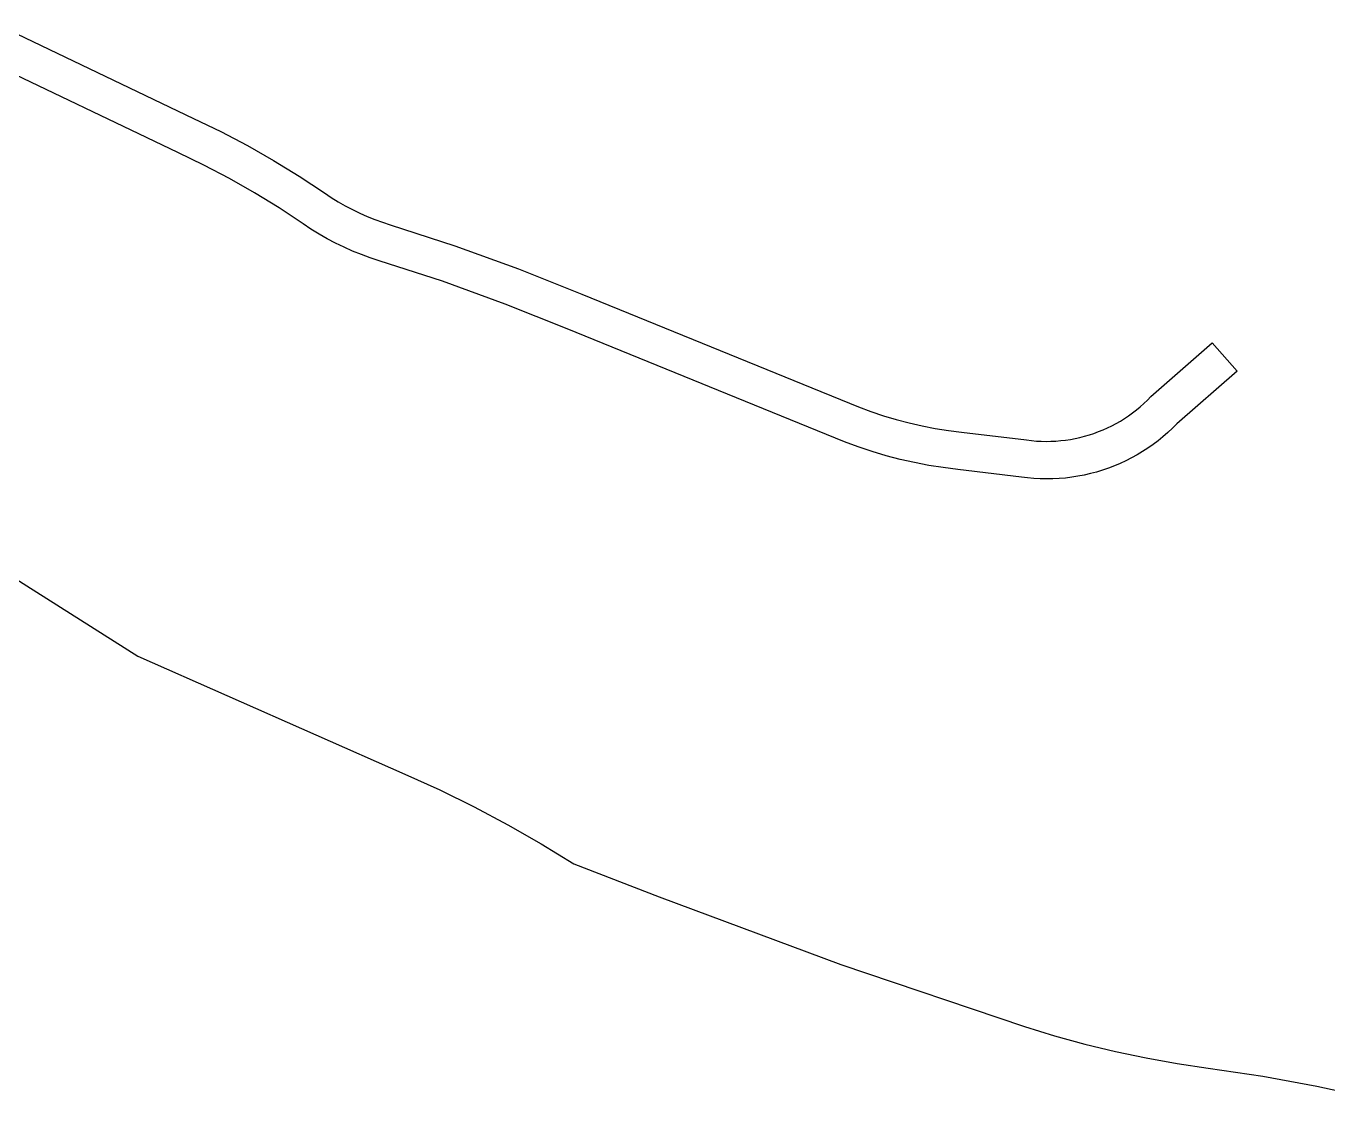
# Model space of a CAD drawing. Header units: millimetres. Extents: x 617751 to 636088, y 68402 to 77988.
# Drawn here: x 622918.9 to 623062.1, y 69645.5 to 69763.4 of the extents above; entities that cross this region are included whole.
import ezdxf

# ---------------------------------------------------------------- set-up
doc = ezdxf.new("R2010")
doc.units = ezdxf.units.MM
doc.header["$LTSCALE"] = 3
doc.header["$MEASUREMENT"] = 0
doc.layers.add('ALINHAMENTO PREDIAL', color=120, linetype='Continuous')

msp = doc.modelspace()

# ---------------------------------------------------------------- linework, layer by layer
at = {"layer": 'ALINHAMENTO PREDIAL'}
for points in [[(622916.12, 69763.37), (622937.33, 69753.21), (622940.32, 69751.78), (622943.26, 69750.24), (622946.14, 69748.6), (622948.96, 69746.86), (622951.72, 69745.03), (622952.47, 69744.53), (622953.24, 69744.06), (622954.02, 69743.61), (622954.81, 69743.19), (622955.62, 69742.8), (622956.44, 69742.44), (622957.27, 69742.1), (622958.11, 69741.8), (622958.97, 69741.52), (622966.06, 69739.21), (622973.08, 69736.67), (622980.02, 69733.9), (623010.45, 69721.51), (623011.82, 69720.99), (623013.21, 69720.52), (623014.62, 69720.1), (623016.04, 69719.73), (623017.47, 69719.4), (623018.91, 69719.13), (623020.35, 69718.9), (623021.81, 69718.73), (623028.96, 69717.86), (623029.49, 69717.79), (623030.03, 69717.74), (623030.56, 69717.71), (623031.1, 69717.7), (623031.64, 69717.71), (623032.17, 69717.73), (623032.71, 69717.78), (623033.24, 69717.84), (623033.77, 69717.92), (623034.3, 69718.01), (623034.82, 69718.13), (623035.34, 69718.26), (623035.86, 69718.41), (623036.37, 69718.58), (623036.87, 69718.77), (623037.37, 69718.97), (623037.86, 69719.19), (623038.34, 69719.42), (623038.81, 69719.67), (623039.28, 69719.94), (623039.74, 69720.23), (623040.18, 69720.52), (623040.62, 69720.84), (623041.04, 69721.17), (623041.45, 69721.51), (623041.86, 69721.87), (623042.24, 69722.24), (623042.62, 69722.62), (623049.37, 69728.54), (623052.1, 69725.43), (623045.48, 69719.63), (623044.99, 69719.14), (623044.48, 69718.66), (623043.95, 69718.21), (623043.41, 69717.77), (623042.86, 69717.36), (623042.29, 69716.96), (623041.7, 69716.58), (623041.11, 69716.22), (623040.5, 69715.89), (623039.88, 69715.57), (623039.25, 69715.28), (623038.61, 69715.01), (623037.96, 69714.76), (623037.3, 69714.53), (623036.64, 69714.33), (623035.97, 69714.15), (623035.29, 69714), (623034.61, 69713.87), (623033.92, 69713.76), (623033.23, 69713.67), (623032.54, 69713.61), (623031.85, 69713.58), (623031.15, 69713.57), (623030.46, 69713.58), (623029.76, 69713.62), (623029.07, 69713.68), (623028.38, 69713.76), (623021.39, 69714.62), (623019.79, 69714.81), (623018.2, 69715.06), (623016.62, 69715.36), (623015.05, 69715.71), (623013.5, 69716.12), (623011.96, 69716.58), (623010.43, 69717.1), (623008.93, 69717.66), (622978.42, 69730.09), (622971.61, 69732.8), (622964.72, 69735.3), (622957.75, 69737.57), (622956.77, 69737.89), (622955.79, 69738.25), (622954.83, 69738.63), (622953.88, 69739.05), (622952.95, 69739.51), (622952.03, 69739.99), (622951.13, 69740.5), (622950.24, 69741.05), (622949.38, 69741.62), (622946.74, 69743.38), (622944.03, 69745.04), (622941.28, 69746.61), (622938.46, 69748.08), (622935.6, 69749.46), (622914.28, 69759.67)], [(622916.12, 69763.37), (622937.33, 69753.21), (622940.32, 69751.78), (622943.26, 69750.24), (622946.14, 69748.6), (622948.96, 69746.86), (622951.72, 69745.03), (622952.47, 69744.53), (622953.24, 69744.06), (622954.02, 69743.61), (622954.81, 69743.19), (622955.62, 69742.8), (622956.44, 69742.44), (622957.27, 69742.1), (622958.11, 69741.8), (622958.97, 69741.52), (622966.06, 69739.21), (622973.08, 69736.67), (622980.02, 69733.9), (623010.45, 69721.51), (623011.82, 69720.99), (623013.21, 69720.52), (623014.62, 69720.1), (623016.04, 69719.73), (623017.47, 69719.4), (623018.91, 69719.13), (623020.35, 69718.9), (623021.81, 69718.73), (623028.96, 69717.86), (623029.49, 69717.79), (623030.03, 69717.74), (623030.56, 69717.71), (623031.1, 69717.7), (623031.64, 69717.71), (623032.17, 69717.73), (623032.71, 69717.78), (623033.24, 69717.84), (623033.77, 69717.92), (623034.3, 69718.01), (623034.82, 69718.13), (623035.34, 69718.26), (623035.86, 69718.41), (623036.37, 69718.58), (623036.87, 69718.77), (623037.37, 69718.97), (623037.86, 69719.19), (623038.34, 69719.42), (623038.81, 69719.67), (623039.28, 69719.94), (623039.74, 69720.23), (623040.18, 69720.52), (623040.62, 69720.84), (623041.04, 69721.17), (623041.45, 69721.51), (623041.86, 69721.87), (623042.24, 69722.24), (623042.62, 69722.62), (623049.37, 69728.54), (623052.1, 69725.43), (623045.48, 69719.63), (623044.99, 69719.14), (623044.48, 69718.66), (623043.95, 69718.21), (623043.41, 69717.77), (623042.86, 69717.36), (623042.29, 69716.96), (623041.7, 69716.58), (623041.11, 69716.22), (623040.5, 69715.89), (623039.88, 69715.57), (623039.25, 69715.28), (623038.61, 69715.01), (623037.96, 69714.76), (623037.3, 69714.53), (623036.64, 69714.33), (623035.97, 69714.15), (623035.29, 69714), (623034.61, 69713.87), (623033.92, 69713.76), (623033.23, 69713.67), (623032.54, 69713.61), (623031.85, 69713.58), (623031.15, 69713.57), (623030.46, 69713.58), (623029.76, 69713.62), (623029.07, 69713.68), (623028.38, 69713.76), (623021.39, 69714.62), (623019.79, 69714.81), (623018.2, 69715.06), (623016.62, 69715.36), (623015.05, 69715.71), (623013.5, 69716.12), (623011.96, 69716.58), (623010.43, 69717.1), (623008.93, 69717.66), (622978.42, 69730.09), (622971.61, 69732.8), (622964.72, 69735.3), (622957.75, 69737.57), (622956.77, 69737.89), (622955.79, 69738.25), (622954.83, 69738.63), (622953.88, 69739.05), (622952.95, 69739.51), (622952.03, 69739.99), (622951.13, 69740.5), (622950.24, 69741.05), (622949.38, 69741.62), (622946.74, 69743.38), (622944.03, 69745.04), (622941.28, 69746.61), (622938.46, 69748.08), (622935.6, 69749.46), (622914.28, 69759.67)], [(622916.12, 69763.37), (622937.33, 69753.21), (622940.32, 69751.78), (622943.26, 69750.24), (622946.14, 69748.6), (622948.96, 69746.86), (622951.72, 69745.03), (622952.47, 69744.53), (622953.24, 69744.06), (622954.02, 69743.61), (622954.81, 69743.19), (622955.62, 69742.8), (622956.44, 69742.44), (622957.27, 69742.1), (622958.11, 69741.8), (622958.97, 69741.52), (622966.06, 69739.21), (622973.08, 69736.67), (622980.02, 69733.9), (623010.45, 69721.51), (623011.82, 69720.99), (623013.21, 69720.52), (623014.62, 69720.1), (623016.04, 69719.73), (623017.47, 69719.4), (623018.91, 69719.13), (623020.35, 69718.9), (623021.81, 69718.73), (623028.96, 69717.86), (623029.49, 69717.79), (623030.03, 69717.74), (623030.56, 69717.71), (623031.1, 69717.7), (623031.64, 69717.71), (623032.17, 69717.73), (623032.71, 69717.78), (623033.24, 69717.84), (623033.77, 69717.92), (623034.3, 69718.01), (623034.82, 69718.13), (623035.34, 69718.26), (623035.86, 69718.41), (623036.37, 69718.58), (623036.87, 69718.77), (623037.37, 69718.97), (623037.86, 69719.19), (623038.34, 69719.42), (623038.81, 69719.67), (623039.28, 69719.94), (623039.74, 69720.23), (623040.18, 69720.52), (623040.62, 69720.84), (623041.04, 69721.17), (623041.45, 69721.51), (623041.86, 69721.87), (623042.24, 69722.24), (623042.62, 69722.62), (623049.37, 69728.54), (623052.1, 69725.43), (623045.48, 69719.63), (623044.99, 69719.14), (623044.48, 69718.66), (623043.95, 69718.21), (623043.41, 69717.77), (623042.86, 69717.36), (623042.29, 69716.96), (623041.7, 69716.58), (623041.11, 69716.22), (623040.5, 69715.89), (623039.88, 69715.57), (623039.25, 69715.28), (623038.61, 69715.01), (623037.96, 69714.76), (623037.3, 69714.53), (623036.64, 69714.33), (623035.97, 69714.15), (623035.29, 69714), (623034.61, 69713.87), (623033.92, 69713.76), (623033.23, 69713.67), (623032.54, 69713.61), (623031.85, 69713.58), (623031.15, 69713.57), (623030.46, 69713.58), (623029.76, 69713.62), (623029.07, 69713.68), (623028.38, 69713.76), (623021.39, 69714.62), (623019.79, 69714.81), (623018.2, 69715.06), (623016.62, 69715.36), (623015.05, 69715.71), (623013.5, 69716.12), (623011.96, 69716.58), (623010.43, 69717.1), (623008.93, 69717.66), (622978.42, 69730.09), (622971.61, 69732.8), (622964.72, 69735.3), (622957.75, 69737.57), (622956.77, 69737.89), (622955.79, 69738.25), (622954.83, 69738.63), (622953.88, 69739.05), (622952.95, 69739.51), (622952.03, 69739.99), (622951.13, 69740.5), (622950.24, 69741.05), (622949.38, 69741.62), (622946.74, 69743.38), (622944.03, 69745.04), (622941.28, 69746.61), (622938.46, 69748.08), (622935.6, 69749.46), (622914.28, 69759.67)], [(622916.12, 69763.37), (622937.33, 69753.21), (622940.32, 69751.78), (622943.26, 69750.24), (622946.14, 69748.6), (622948.96, 69746.86), (622951.72, 69745.03), (622952.47, 69744.53), (622953.24, 69744.06), (622954.02, 69743.61), (622954.81, 69743.19), (622955.62, 69742.8), (622956.44, 69742.44), (622957.27, 69742.1), (622958.11, 69741.8), (622958.97, 69741.52), (622966.06, 69739.21), (622973.08, 69736.67), (622980.02, 69733.9), (623010.45, 69721.51), (623011.82, 69720.99), (623013.21, 69720.52), (623014.62, 69720.1), (623016.04, 69719.73), (623017.47, 69719.4), (623018.91, 69719.13), (623020.35, 69718.9), (623021.81, 69718.73), (623028.96, 69717.86), (623029.49, 69717.79), (623030.03, 69717.74), (623030.56, 69717.71), (623031.1, 69717.7), (623031.64, 69717.71), (623032.17, 69717.73), (623032.71, 69717.78), (623033.24, 69717.84), (623033.77, 69717.92), (623034.3, 69718.01), (623034.82, 69718.13), (623035.34, 69718.26), (623035.86, 69718.41), (623036.37, 69718.58), (623036.87, 69718.77), (623037.37, 69718.97), (623037.86, 69719.19), (623038.34, 69719.42), (623038.81, 69719.67), (623039.28, 69719.94), (623039.74, 69720.23), (623040.18, 69720.52), (623040.62, 69720.84), (623041.04, 69721.17), (623041.45, 69721.51), (623041.86, 69721.87), (623042.24, 69722.24), (623042.62, 69722.62), (623049.37, 69728.54), (623052.1, 69725.43), (623045.48, 69719.63), (623044.99, 69719.14), (623044.48, 69718.66), (623043.95, 69718.21), (623043.41, 69717.77), (623042.86, 69717.36), (623042.29, 69716.96), (623041.7, 69716.58), (623041.11, 69716.22), (623040.5, 69715.89), (623039.88, 69715.57), (623039.25, 69715.28), (623038.61, 69715.01), (623037.96, 69714.76), (623037.3, 69714.53), (623036.64, 69714.33), (623035.97, 69714.15), (623035.29, 69714), (623034.61, 69713.87), (623033.92, 69713.76), (623033.23, 69713.67), (623032.54, 69713.61), (623031.85, 69713.58), (623031.15, 69713.57), (623030.46, 69713.58), (623029.76, 69713.62), (623029.07, 69713.68), (623028.38, 69713.76), (623021.39, 69714.62), (623019.79, 69714.81), (623018.2, 69715.06), (623016.62, 69715.36), (623015.05, 69715.71), (623013.5, 69716.12), (623011.96, 69716.58), (623010.43, 69717.1), (623008.93, 69717.66), (622978.42, 69730.09), (622971.61, 69732.8), (622964.72, 69735.3), (622957.75, 69737.57), (622956.77, 69737.89), (622955.79, 69738.25), (622954.83, 69738.63), (622953.88, 69739.05), (622952.95, 69739.51), (622952.03, 69739.99), (622951.13, 69740.5), (622950.24, 69741.05), (622949.38, 69741.62), (622946.74, 69743.38), (622944.03, 69745.04), (622941.28, 69746.61), (622938.46, 69748.08), (622935.6, 69749.46), (622914.28, 69759.67)], [(622916.12, 69763.37), (622937.33, 69753.21), (622940.32, 69751.78), (622943.26, 69750.24), (622946.14, 69748.6), (622948.96, 69746.86), (622951.72, 69745.03), (622952.47, 69744.53), (622953.24, 69744.06), (622954.02, 69743.61), (622954.81, 69743.19), (622955.62, 69742.8), (622956.44, 69742.44), (622957.27, 69742.1), (622958.11, 69741.8), (622958.97, 69741.52), (622966.06, 69739.21), (622973.08, 69736.67), (622980.02, 69733.9), (623010.45, 69721.51), (623011.82, 69720.99), (623013.21, 69720.52), (623014.62, 69720.1), (623016.04, 69719.73), (623017.47, 69719.4), (623018.91, 69719.13), (623020.35, 69718.9), (623021.81, 69718.73), (623028.96, 69717.86), (623029.49, 69717.79), (623030.03, 69717.74), (623030.56, 69717.71), (623031.1, 69717.7), (623031.64, 69717.71), (623032.17, 69717.73), (623032.71, 69717.78), (623033.24, 69717.84), (623033.77, 69717.92), (623034.3, 69718.01), (623034.82, 69718.13), (623035.34, 69718.26), (623035.86, 69718.41), (623036.37, 69718.58), (623036.87, 69718.77), (623037.37, 69718.97), (623037.86, 69719.19), (623038.34, 69719.42), (623038.81, 69719.67), (623039.28, 69719.94), (623039.74, 69720.23), (623040.18, 69720.52), (623040.62, 69720.84), (623041.04, 69721.17), (623041.45, 69721.51), (623041.86, 69721.87), (623042.24, 69722.24), (623042.62, 69722.62), (623049.37, 69728.54), (623052.1, 69725.43), (623045.48, 69719.63), (623044.99, 69719.14), (623044.48, 69718.66), (623043.95, 69718.21), (623043.41, 69717.77), (623042.86, 69717.36), (623042.29, 69716.96), (623041.7, 69716.58), (623041.11, 69716.22), (623040.5, 69715.89), (623039.88, 69715.57), (623039.25, 69715.28), (623038.61, 69715.01), (623037.96, 69714.76), (623037.3, 69714.53), (623036.64, 69714.33), (623035.97, 69714.15), (623035.29, 69714), (623034.61, 69713.87), (623033.92, 69713.76), (623033.23, 69713.67), (623032.54, 69713.61), (623031.85, 69713.58), (623031.15, 69713.57), (623030.46, 69713.58), (623029.76, 69713.62), (623029.07, 69713.68), (623028.38, 69713.76), (623021.39, 69714.62), (623019.79, 69714.81), (623018.2, 69715.06), (623016.62, 69715.36), (623015.05, 69715.71), (623013.5, 69716.12), (623011.96, 69716.58), (623010.43, 69717.1), (623008.93, 69717.66), (622978.42, 69730.09), (622971.61, 69732.8), (622964.72, 69735.3), (622957.75, 69737.57), (622956.77, 69737.89), (622955.79, 69738.25), (622954.83, 69738.63), (622953.88, 69739.05), (622952.95, 69739.51), (622952.03, 69739.99), (622951.13, 69740.5), (622950.24, 69741.05), (622949.38, 69741.62), (622946.74, 69743.38), (622944.03, 69745.04), (622941.28, 69746.61), (622938.46, 69748.08), (622935.6, 69749.46), (622914.28, 69759.67)], [(622916.12, 69763.37), (622937.33, 69753.21), (622940.32, 69751.78), (622943.26, 69750.24), (622946.14, 69748.6), (622948.96, 69746.86), (622951.72, 69745.03), (622952.47, 69744.53), (622953.24, 69744.06), (622954.02, 69743.61), (622954.81, 69743.19), (622955.62, 69742.8), (622956.44, 69742.44), (622957.27, 69742.1), (622958.11, 69741.8), (622958.97, 69741.52), (622966.06, 69739.21), (622973.08, 69736.67), (622980.02, 69733.9), (623010.45, 69721.51), (623011.82, 69720.99), (623013.21, 69720.52), (623014.62, 69720.1), (623016.04, 69719.73), (623017.47, 69719.4), (623018.91, 69719.13), (623020.35, 69718.9), (623021.81, 69718.73), (623028.96, 69717.86), (623029.49, 69717.79), (623030.03, 69717.74), (623030.56, 69717.71), (623031.1, 69717.7), (623031.64, 69717.71), (623032.17, 69717.73), (623032.71, 69717.78), (623033.24, 69717.84), (623033.77, 69717.92), (623034.3, 69718.01), (623034.82, 69718.13), (623035.34, 69718.26), (623035.86, 69718.41), (623036.37, 69718.58), (623036.87, 69718.77), (623037.37, 69718.97), (623037.86, 69719.19), (623038.34, 69719.42), (623038.81, 69719.67), (623039.28, 69719.94), (623039.74, 69720.23), (623040.18, 69720.52), (623040.62, 69720.84), (623041.04, 69721.17), (623041.45, 69721.51), (623041.86, 69721.87), (623042.24, 69722.24), (623042.62, 69722.62), (623049.37, 69728.54), (623052.1, 69725.43), (623045.48, 69719.63), (623044.99, 69719.14), (623044.48, 69718.66), (623043.95, 69718.21), (623043.41, 69717.77), (623042.86, 69717.36), (623042.29, 69716.96), (623041.7, 69716.58), (623041.11, 69716.22), (623040.5, 69715.89), (623039.88, 69715.57), (623039.25, 69715.28), (623038.61, 69715.01), (623037.96, 69714.76), (623037.3, 69714.53), (623036.64, 69714.33), (623035.97, 69714.15), (623035.29, 69714), (623034.61, 69713.87), (623033.92, 69713.76), (623033.23, 69713.67), (623032.54, 69713.61), (623031.85, 69713.58), (623031.15, 69713.57), (623030.46, 69713.58), (623029.76, 69713.62), (623029.07, 69713.68), (623028.38, 69713.76), (623021.39, 69714.62), (623019.79, 69714.81), (623018.2, 69715.06), (623016.62, 69715.36), (623015.05, 69715.71), (623013.5, 69716.12), (623011.96, 69716.58), (623010.43, 69717.1), (623008.93, 69717.66), (622978.42, 69730.09), (622971.61, 69732.8), (622964.72, 69735.3), (622957.75, 69737.57), (622956.77, 69737.89), (622955.79, 69738.25), (622954.83, 69738.63), (622953.88, 69739.05), (622952.95, 69739.51), (622952.03, 69739.99), (622951.13, 69740.5), (622950.24, 69741.05), (622949.38, 69741.62), (622946.74, 69743.38), (622944.03, 69745.04), (622941.28, 69746.61), (622938.46, 69748.08), (622935.6, 69749.46), (622914.28, 69759.67)], [(622916.12, 69763.37), (622937.33, 69753.21), (622940.32, 69751.78), (622943.26, 69750.24), (622946.14, 69748.6), (622948.96, 69746.86), (622951.72, 69745.03), (622952.47, 69744.53), (622953.24, 69744.06), (622954.02, 69743.61), (622954.81, 69743.19), (622955.62, 69742.8), (622956.44, 69742.44), (622957.27, 69742.1), (622958.11, 69741.8), (622958.97, 69741.52), (622966.06, 69739.21), (622973.08, 69736.67), (622980.02, 69733.9), (623010.45, 69721.51), (623011.82, 69720.99), (623013.21, 69720.52), (623014.62, 69720.1), (623016.04, 69719.73), (623017.47, 69719.4), (623018.91, 69719.13), (623020.35, 69718.9), (623021.81, 69718.73), (623028.96, 69717.86), (623029.49, 69717.79), (623030.03, 69717.74), (623030.56, 69717.71), (623031.1, 69717.7), (623031.64, 69717.71), (623032.17, 69717.73), (623032.71, 69717.78), (623033.24, 69717.84), (623033.77, 69717.92), (623034.3, 69718.01), (623034.82, 69718.13), (623035.34, 69718.26), (623035.86, 69718.41), (623036.37, 69718.58), (623036.87, 69718.77), (623037.37, 69718.97), (623037.86, 69719.19), (623038.34, 69719.42), (623038.81, 69719.67), (623039.28, 69719.94), (623039.74, 69720.23), (623040.18, 69720.52), (623040.62, 69720.84), (623041.04, 69721.17), (623041.45, 69721.51), (623041.86, 69721.87), (623042.24, 69722.24), (623042.62, 69722.62), (623049.37, 69728.54), (623052.1, 69725.43), (623045.48, 69719.63), (623044.99, 69719.14), (623044.48, 69718.66), (623043.95, 69718.21), (623043.41, 69717.77), (623042.86, 69717.36), (623042.29, 69716.96), (623041.7, 69716.58), (623041.11, 69716.22), (623040.5, 69715.89), (623039.88, 69715.57), (623039.25, 69715.28), (623038.61, 69715.01), (623037.96, 69714.76), (623037.3, 69714.53), (623036.64, 69714.33), (623035.97, 69714.15), (623035.29, 69714), (623034.61, 69713.87), (623033.92, 69713.76), (623033.23, 69713.67), (623032.54, 69713.61), (623031.85, 69713.58), (623031.15, 69713.57), (623030.46, 69713.58), (623029.76, 69713.62), (623029.07, 69713.68), (623028.38, 69713.76), (623021.39, 69714.62), (623019.79, 69714.81), (623018.2, 69715.06), (623016.62, 69715.36), (623015.05, 69715.71), (623013.5, 69716.12), (623011.96, 69716.58), (623010.43, 69717.1), (623008.93, 69717.66), (622978.42, 69730.09), (622971.61, 69732.8), (622964.72, 69735.3), (622957.75, 69737.57), (622956.77, 69737.89), (622955.79, 69738.25), (622954.83, 69738.63), (622953.88, 69739.05), (622952.95, 69739.51), (622952.03, 69739.99), (622951.13, 69740.5), (622950.24, 69741.05), (622949.38, 69741.62), (622946.74, 69743.38), (622944.03, 69745.04), (622941.28, 69746.61), (622938.46, 69748.08), (622935.6, 69749.46), (622914.28, 69759.67)], [(622916.12, 69763.37), (622937.33, 69753.21), (622940.32, 69751.78), (622943.26, 69750.24), (622946.14, 69748.6), (622948.96, 69746.86), (622951.72, 69745.03), (622952.47, 69744.53), (622953.24, 69744.06), (622954.02, 69743.61), (622954.81, 69743.19), (622955.62, 69742.8), (622956.44, 69742.44), (622957.27, 69742.1), (622958.11, 69741.8), (622958.97, 69741.52), (622966.06, 69739.21), (622973.08, 69736.67), (622980.02, 69733.9), (623010.45, 69721.51), (623011.82, 69720.99), (623013.21, 69720.52), (623014.62, 69720.1), (623016.04, 69719.73), (623017.47, 69719.4), (623018.91, 69719.13), (623020.35, 69718.9), (623021.81, 69718.73), (623028.96, 69717.86), (623029.49, 69717.79), (623030.03, 69717.74), (623030.56, 69717.71), (623031.1, 69717.7), (623031.64, 69717.71), (623032.17, 69717.73), (623032.71, 69717.78), (623033.24, 69717.84), (623033.77, 69717.92), (623034.3, 69718.01), (623034.82, 69718.13), (623035.34, 69718.26), (623035.86, 69718.41), (623036.37, 69718.58), (623036.87, 69718.77), (623037.37, 69718.97), (623037.86, 69719.19), (623038.34, 69719.42), (623038.81, 69719.67), (623039.28, 69719.94), (623039.74, 69720.23), (623040.18, 69720.52), (623040.62, 69720.84), (623041.04, 69721.17), (623041.45, 69721.51), (623041.86, 69721.87), (623042.24, 69722.24), (623042.62, 69722.62), (623049.37, 69728.54), (623052.1, 69725.43), (623045.48, 69719.63), (623044.99, 69719.14), (623044.48, 69718.66), (623043.95, 69718.21), (623043.41, 69717.77), (623042.86, 69717.36), (623042.29, 69716.96), (623041.7, 69716.58), (623041.11, 69716.22), (623040.5, 69715.89), (623039.88, 69715.57), (623039.25, 69715.28), (623038.61, 69715.01), (623037.96, 69714.76), (623037.3, 69714.53), (623036.64, 69714.33), (623035.97, 69714.15), (623035.29, 69714), (623034.61, 69713.87), (623033.92, 69713.76), (623033.23, 69713.67), (623032.54, 69713.61), (623031.85, 69713.58), (623031.15, 69713.57), (623030.46, 69713.58), (623029.76, 69713.62), (623029.07, 69713.68), (623028.38, 69713.76), (623021.39, 69714.62), (623019.79, 69714.81), (623018.2, 69715.06), (623016.62, 69715.36), (623015.05, 69715.71), (623013.5, 69716.12), (623011.96, 69716.58), (623010.43, 69717.1), (623008.93, 69717.66), (622978.42, 69730.09), (622971.61, 69732.8), (622964.72, 69735.3), (622957.75, 69737.57), (622956.77, 69737.89), (622955.79, 69738.25), (622954.83, 69738.63), (622953.88, 69739.05), (622952.95, 69739.51), (622952.03, 69739.99), (622951.13, 69740.5), (622950.24, 69741.05), (622949.38, 69741.62), (622946.74, 69743.38), (622944.03, 69745.04), (622941.28, 69746.61), (622938.46, 69748.08), (622935.6, 69749.46), (622914.28, 69759.67)], [(622896.34, 69716.13), (622931.19, 69694.07), (622960.58, 69681.12), (622964.41, 69679.37), (622968.18, 69677.51), (622971.89, 69675.54), (622975.55, 69673.45), (622979.14, 69671.26), (622988.56, 69667.61), (623008.54, 69660.19), (623028.72, 69653.35), (623032.03, 69652.34), (623035.37, 69651.43), (623038.73, 69650.62), (623042.11, 69649.91), (623045.52, 69649.3), (623048.94, 69648.79), (623054.93, 69647.89), (623060.88, 69646.79), (623066.79, 69645.5)], [(622896.34, 69716.13), (622931.19, 69694.07), (622960.58, 69681.12), (622964.41, 69679.37), (622968.18, 69677.51), (622971.89, 69675.54), (622975.55, 69673.45), (622979.14, 69671.26), (622988.56, 69667.61), (623008.54, 69660.19), (623028.72, 69653.35), (623032.03, 69652.34), (623035.37, 69651.43), (623038.73, 69650.62), (623042.11, 69649.91), (623045.52, 69649.3), (623048.94, 69648.79), (623054.93, 69647.89), (623060.88, 69646.79), (623066.79, 69645.5)], [(622896.34, 69716.13), (622931.19, 69694.07), (622960.58, 69681.12), (622964.41, 69679.37), (622968.18, 69677.51), (622971.89, 69675.54), (622975.55, 69673.45), (622979.14, 69671.26), (622988.56, 69667.61), (623008.54, 69660.19), (623028.72, 69653.35), (623032.03, 69652.34), (623035.37, 69651.43), (623038.73, 69650.62), (623042.11, 69649.91), (623045.52, 69649.3), (623048.94, 69648.79), (623054.93, 69647.89), (623060.88, 69646.79), (623066.79, 69645.5)], [(622896.34, 69716.13), (622931.19, 69694.07), (622960.58, 69681.12), (622964.41, 69679.37), (622968.18, 69677.51), (622971.89, 69675.54), (622975.55, 69673.45), (622979.14, 69671.26), (622988.56, 69667.61), (623008.54, 69660.19), (623028.72, 69653.35), (623032.03, 69652.34), (623035.37, 69651.43), (623038.73, 69650.62), (623042.11, 69649.91), (623045.52, 69649.3), (623048.94, 69648.79), (623054.93, 69647.89), (623060.88, 69646.79), (623066.79, 69645.5)], [(622896.34, 69716.13), (622931.19, 69694.07), (622960.58, 69681.12), (622964.41, 69679.37), (622968.18, 69677.51), (622971.89, 69675.54), (622975.55, 69673.45), (622979.14, 69671.26), (622988.56, 69667.61), (623008.54, 69660.19), (623028.72, 69653.35), (623032.03, 69652.34), (623035.37, 69651.43), (623038.73, 69650.62), (623042.11, 69649.91), (623045.52, 69649.3), (623048.94, 69648.79), (623054.93, 69647.89), (623060.88, 69646.79), (623066.79, 69645.5)], [(622896.34, 69716.13), (622931.19, 69694.07), (622960.58, 69681.12), (622964.41, 69679.37), (622968.18, 69677.51), (622971.89, 69675.54), (622975.55, 69673.45), (622979.14, 69671.26), (622988.56, 69667.61), (623008.54, 69660.19), (623028.72, 69653.35), (623032.03, 69652.34), (623035.37, 69651.43), (623038.73, 69650.62), (623042.11, 69649.91), (623045.52, 69649.3), (623048.94, 69648.79), (623054.93, 69647.89), (623060.88, 69646.79), (623066.79, 69645.5)], [(622896.34, 69716.13), (622931.19, 69694.07), (622960.58, 69681.12), (622964.41, 69679.37), (622968.18, 69677.51), (622971.89, 69675.54), (622975.55, 69673.45), (622979.14, 69671.26), (622988.56, 69667.61), (623008.54, 69660.19), (623028.72, 69653.35), (623032.03, 69652.34), (623035.37, 69651.43), (623038.73, 69650.62), (623042.11, 69649.91), (623045.52, 69649.3), (623048.94, 69648.79), (623054.93, 69647.89), (623060.88, 69646.79), (623066.79, 69645.5)], [(622896.34, 69716.13), (622931.19, 69694.07), (622960.58, 69681.12), (622964.41, 69679.37), (622968.18, 69677.51), (622971.89, 69675.54), (622975.55, 69673.45), (622979.14, 69671.26), (622988.56, 69667.61), (623008.54, 69660.19), (623028.72, 69653.35), (623032.03, 69652.34), (623035.37, 69651.43), (623038.73, 69650.62), (623042.11, 69649.91), (623045.52, 69649.3), (623048.94, 69648.79), (623054.93, 69647.89), (623060.88, 69646.79), (623066.79, 69645.5)]]:
    msp.add_lwpolyline(points, dxfattribs=at)

doc.saveas('drawing.dxf')
